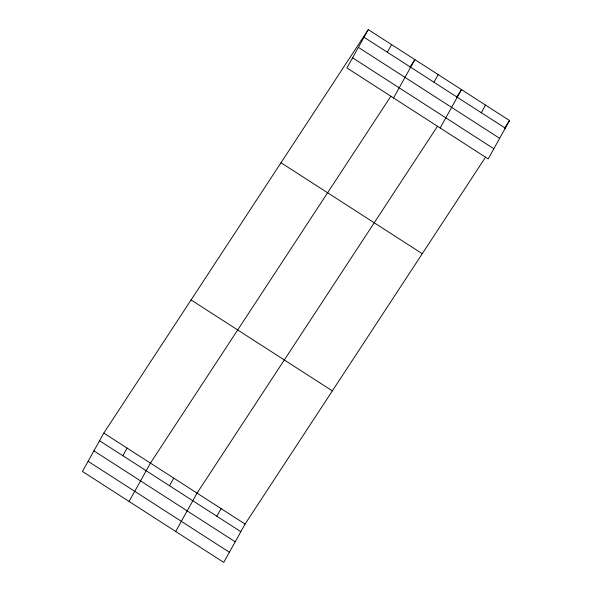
<?xml version="1.0" encoding="UTF-8"?>
<svg xmlns="http://www.w3.org/2000/svg" width="592" height="592" viewBox="0 0 592 592"><rect width="100%" height="100%" fill="white"/><g stroke="black" fill="none" stroke-linecap="round" stroke-linejoin="round"><path stroke-width="0.89" d="M368.268 29.6L346.919 67.954L488.193 158.9L509.542 120.546L368.268 29.6L103.807 433.1L82.458 471.454L223.732 562.4L245.081 524.046L485.603 157.072M122.877 455.722L127.117 448.107M129.078 501.461L150.427 463.114L390.949 96.133M387.338 52.229L391.578 44.607M169.497 485.736L173.737 478.121M393.539 97.961L414.888 59.614L409.901 67.222M175.698 531.475L197.047 493.129L437.569 126.148M433.958 82.236L438.198 74.622M216.82 516.209L221.06 508.587M440.159 127.976L461.508 89.629L456.521 97.236M481.281 112.709L485.521 105.087M504.554 128.161L509.542 120.546M364.028 37.222L505.302 128.168M358.382 47.36L499.655 138.313M352.566 57.809L493.839 148.762M280.993 162.756L422.266 253.702M191.075 299.944L332.349 390.89M103.807 433.1L245.081 524.046M99.567 440.722L240.84 531.668M93.921 450.86L235.194 541.806M88.104 461.309L229.378 552.262"/></g></svg>
